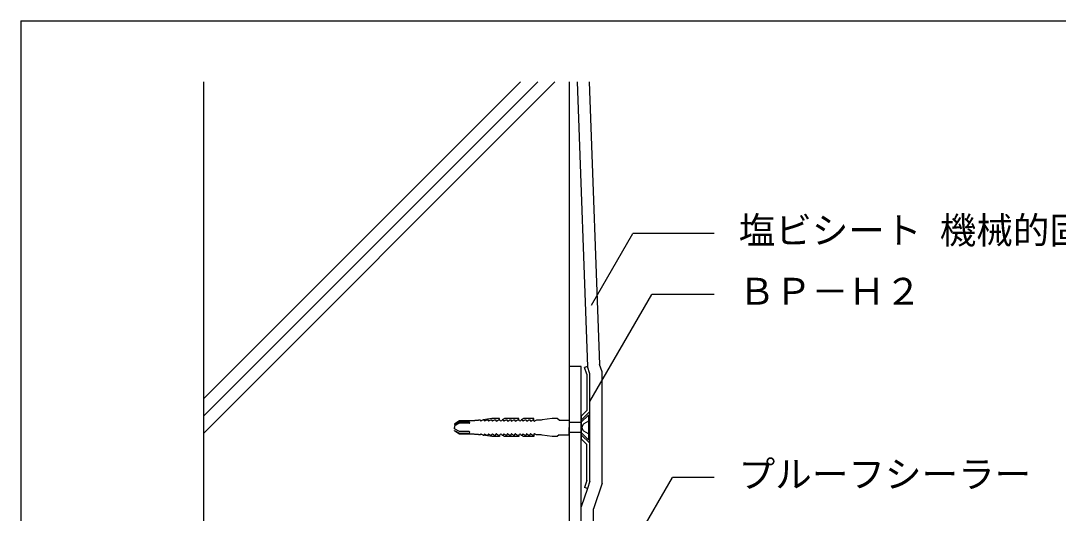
# Model space of a CAD drawing. Units: millimetres, scale not verified. Extents: x -325 to 475, y -613 to 617.
# Drawn here: x -325 to 100.6, y -225.4 to -23.5 of the extents above; entities that cross this region are included whole.
import ezdxf
from ezdxf.enums import TextEntityAlignment as Align

# ---------------------------------------------------------------- set-up
doc = ezdxf.new("R2010")
doc.units = ezdxf.units.MM
doc.header["$LTSCALE"] = 5
doc.linetypes.add('DASHED3', pattern=[4, 3, -1])
for name, color, linetype in [('2-2_in line', 7, 'Continuous'), ('2-3', 3, 'Continuous'), ('2-4_out line', 2, 'Continuous'), ('2-6_鋼板・アングル', 2, 'Continuous'), ('2-7_ビス', 7, 'Continuous'), ('2-A_moji', 7, 'Continuous'), ('2-E_con他', 4, 'Continuous'), ('F-7', 1, 'Continuous')]:
    doc.layers.add(name, color=color, linetype=linetype)
doc.styles.add('ＭＳ ゴシック', font='')
doc.styles.get('ＭＳ ゴシック').set_extended_font_data('MS Gothic')

msp = doc.modelspace()

# ---------------------------------------------------------------- linework, layer by layer
at = {"layer": '2-2_in line'}
for p, q in [((-96.759, -48.497), (-92.527, -165.261)), ((-95.027, -165.261), (-100.027, -165.261)), ((-95.027, -265.261), (-95.027, -165.261)), ((-92.527, -215.261), (-95.027, -222.761))]:
    msp.add_line(p, q, dxfattribs=at)
msp.add_lwpolyline([(-100.027, -48.497), (-100.027, -453.497), (-12.805, -453.497)], dxfattribs=at)
at = {"layer": '2-3'}
msp.add_line((-250.027, -48.497), (-250.027, -344.578), dxfattribs=at)
at = {"layer": '2-4_out line'}
for p, q in [((-91.755, -48.497), (-87.553, -164.372)), ((-86.527, -167.449), (-87.553, -164.372)), ((-86.527, -213.072), (-86.527, -167.449)), ((-86.527, -213.072), (-90.027, -223.572)), ((-90.027, -265.261), (-90.027, -223.572))]:
    msp.add_line(p, q, dxfattribs=at)
at = {"layer": '2-6_鋼板・アングル'}
for p, q in [((-92.527, -165.261), (-93.666, -165.64)), ((-92.727, -168.456), (-93.666, -165.64)), ((-92.727, -168.456), (-92.727, -183.264)), ((-92.727, -183.264), (-95.027, -185.564)), ((-91.527, -183.761), (-95.027, -187.261)), ((-95.027, -185.564), (-95.027, -194.958)), ((-91.527, -196.761), (-95.027, -193.261)), ((-92.727, -197.258), (-95.027, -194.958)), ((-92.727, -212.066), (-92.727, -197.258)), ((-92.727, -212.066), (-93.666, -214.881))]:
    msp.add_line(p, q, dxfattribs=at)
for points in [[(-91.527, -212.261), (-91.527, -168.261), (-92.527, -165.261)], [(-91.527, -212.261), (-92.527, -215.261), (-93.666, -214.881)]]:
    msp.add_lwpolyline(points, dxfattribs=at)
at = {"layer": '2-7_ビス'}
for p, q in [((-135.318, -187.092), (-136.143, -187.525)), ((-119.652, -187.092), (-119.652, -187.092)), ((-119.652, -187.092), (-119.652, -187.092)), ((-92.152, -185.261), (-95.027, -188.136)), ((-95.027, -186.723), (-95.027, -193.799)), ((-92.152, -185.261), (-92.152, -195.261)), ((-95.027, -188.261), (-100.027, -188.261)), ((-95.027, -188.136), (-95.027, -192.386)), ((-135.318, -193.43), (-136.143, -192.997)), ((-119.652, -193.43), (-119.652, -193.43)), ((-119.652, -193.43), (-119.652, -193.43)), ((-95.027, -192.261), (-100.027, -192.261)), ((-92.152, -195.261), (-95.027, -192.386)), ((-91.652, -195.261), (-92.152, -195.261))]:
    msp.add_line(p, q, dxfattribs=at)
at = {"layer": '2-7_ビス', "linetype": 'DASHED3'}
for p, q in [((-92.152, -187.711), (-94.027, -188.793)), ((-92.152, -187.711), (-91.652, -187.711)), ((-92.152, -192.811), (-94.027, -191.728)), ((-92.152, -192.811), (-91.652, -192.811))]:
    msp.add_line(p, q, dxfattribs=at)
at = {"layer": '2-7_ビス'}
for points in [[(-136.39, -187.395), (-136.39, -187.261), (-137.174, -187.261), (-137.174, -187.411), (-138.781, -187.411), (-138.781, -187.417)], [(-128.557, -187.125), (-128.557, -186.586), (-131.805, -186.586), (-135.318, -187.092), (-134.841, -187.092), (-134.824, -187.401)], [(-134.576, -187.546), (-133.752, -187.095), (-133.274, -187.097), (-133.257, -187.419)], [(-133.01, -187.568), (-132.185, -187.104), (-131.708, -187.108), (-131.69, -187.443)], [(-131.443, -187.6), (-130.618, -187.12), (-130.141, -187.125), (-130.124, -187.473)], [(-129.876, -187.632), (-129.052, -187.125), (-128.557, -187.125)], [(-120.724, -187.125), (-120.724, -186.586), (-126.521, -186.586), (-127.485, -187.092)], [(-127.485, -187.092), (-127.008, -187.096), (-126.99, -187.416)], [(-126.743, -187.575), (-125.918, -187.125), (-125.441, -187.125), (-125.424, -187.473)], [(-125.176, -187.632), (-124.352, -187.125), (-123.874, -187.125), (-123.857, -187.473)], [(-123.61, -187.632), (-122.785, -187.125), (-122.308, -187.125), (-122.29, -187.473)], [(-122.043, -187.632), (-121.218, -187.125), (-120.724, -187.125)], [(-114.457, -187.564), (-114.457, -186.586), (-118.69, -186.586), (-119.652, -187.087), (-119.652, -187.092)], [(-119.652, -187.092), (-119.174, -187.096), (-119.157, -187.413)], [(-118.91, -187.575), (-118.085, -187.125), (-117.608, -187.125), (-117.59, -187.473)], [(-117.343, -187.632), (-116.518, -187.125), (-116.041, -187.125), (-116.023, -187.474)], [(-115.776, -187.632), (-114.952, -187.125), (-114.457, -187.125)], [(-104.123, -187.261), (-104.947, -186.511), (-107.046, -186.511), (-111.163, -187.059), (-111.571, -187.301), (-111.571, -187.261), (-113.385, -187.261), (-114.21, -187.694)], [(-104.123, -187.261), (-100.027, -187.261), (-100.027, -190.261)], [(-92.152, -185.261), (-91.652, -185.261), (-91.652, -195.261)], [(-139.111, -187.468), (-145.062, -187.468), (-145.713, -187.908), (-147.027, -188.911), (-147.027, -189.06), (-145.062, -187.975), (-141.09, -187.975)], [(-141.09, -188.558), (-145.062, -188.558), (-147.027, -189.644), (-147.027, -190.261)], [(-141.09, -191.963), (-145.062, -191.963), (-147.027, -190.878), (-147.027, -190.261)], [(-139.111, -193.054), (-145.062, -193.054), (-145.713, -192.614), (-147.027, -191.611), (-147.027, -191.461), (-145.062, -192.547), (-141.09, -192.547)], [(-104.123, -193.261), (-100.027, -193.261), (-100.027, -190.261)], [(-136.39, -193.126), (-136.39, -193.261), (-137.174, -193.261), (-137.174, -193.111), (-138.781, -193.111), (-138.781, -193.104)], [(-128.557, -193.397), (-128.557, -193.936), (-131.805, -193.936), (-135.318, -193.43), (-134.841, -193.429), (-134.824, -193.121)], [(-134.576, -192.976), (-133.752, -193.427), (-133.274, -193.425), (-133.257, -193.102)], [(-133.01, -192.954), (-132.185, -193.418), (-131.708, -193.414), (-131.69, -193.079)], [(-131.443, -192.922), (-130.618, -193.402), (-130.141, -193.397), (-130.124, -193.049)], [(-129.876, -192.889), (-129.052, -193.397), (-128.557, -193.397)], [(-127.485, -193.43), (-127.008, -193.426), (-126.99, -193.105)], [(-120.724, -193.397), (-120.724, -193.936), (-126.521, -193.936), (-127.485, -193.43)], [(-126.743, -192.947), (-125.918, -193.397), (-125.441, -193.397), (-125.424, -193.049)], [(-125.176, -192.889), (-124.352, -193.397), (-123.874, -193.397), (-123.857, -193.049)], [(-123.61, -192.889), (-122.785, -193.397), (-122.308, -193.397), (-122.29, -193.049)], [(-122.043, -192.889), (-121.218, -193.397), (-120.724, -193.397)], [(-114.457, -192.958), (-114.457, -193.936), (-118.69, -193.936), (-119.652, -193.434), (-119.652, -193.43)], [(-119.652, -193.43), (-119.174, -193.426), (-119.157, -193.108)], [(-118.91, -192.946), (-118.085, -193.397), (-117.608, -193.397), (-117.59, -193.049)], [(-117.343, -192.889), (-116.518, -193.397), (-116.041, -193.397), (-116.023, -193.048)], [(-115.776, -192.889), (-114.952, -193.397), (-114.457, -193.397)], [(-104.123, -193.261), (-104.947, -194.011), (-107.046, -194.011), (-111.163, -193.463), (-111.571, -193.221), (-111.571, -193.261), (-113.385, -193.261), (-114.21, -192.828)]]:
    msp.add_lwpolyline(points, dxfattribs=at)
at = {"layer": '2-7_ビス', "linetype": 'DASHED3'}
msp.add_arc((-92.917, -190.261), 1.84, 127.11752, 232.88249, dxfattribs=at)
at = {"layer": '2-7_ビス'}
for centre, major_axis, start_param, end_param in [((-128.021, -187.07), (-0.536, 0), 0.0442118, 3.0973809), ((-120.188, -187.07), (-0.536, 0), 0.0442118, 3.0973809), ((-141.1, -188.267), (-0.321, 0), 1.5390306, 4.6806232), ((-139.076, -186.741), (-0.8, 0), 1.5261677, 1.947508), ((-136.217, -187.382), (-0.174, 0), 0.0818475, 2.1771705), ((-134.6, -187.338), (-0.229, 0), 0.2312026, 1.6765256), ((-133.034, -187.36), (-0.229, 0), 0.2312026, 1.6765256), ((-131.467, -187.393), (-0.229, 0), 0.2312026, 1.6765256), ((-129.9, -187.425), (-0.229, 0), 0.2312026, 1.6765256), ((-126.767, -187.368), (-0.229, 0), 0.2312026, 1.6765256), ((-125.2, -187.425), (-0.229, 0), 0.2312026, 1.6765256), ((-123.634, -187.425), (-0.229, 0), 0.2312026, 1.6765256), ((-122.067, -187.425), (-0.229, 0), 0.2312026, 1.6765256), ((-118.934, -187.368), (-0.229, 0), 0.2312026, 1.6765256), ((-117.367, -187.425), (-0.229, 0), 0.2312026, 1.6765256), ((-115.8, -187.425), (-0.229, 0), 0.2312026, 1.6765256), ((-114.285, -187.553), (-0.172, 0), 0.06848, 2.1628795), ((-141.1, -192.255), (-0.321, 0), 1.6025621, 4.7441547), ((-139.076, -193.781), (-0.8, 0), 4.3356773, 4.7570176), ((-136.217, -193.139), (-0.174, 0), 4.1060148, 6.2013378), ((-134.6, -193.183), (-0.229, 0), 4.6066597, 6.0519827), ((-133.034, -193.161), (-0.229, 0), 4.6066597, 6.0519827), ((-131.467, -193.129), (-0.229, 0), 4.6066597, 6.0519827), ((-129.9, -193.097), (-0.229, 0), 4.6066597, 6.0519827), ((-128.021, -193.451), (-0.536, 0), 3.1858044, 6.2389735), ((-126.767, -193.154), (-0.229, 0), 4.6066597, 6.0519827), ((-125.2, -193.097), (-0.229, 0), 4.6066597, 6.0519827), ((-123.634, -193.097), (-0.229, 0), 4.6066597, 6.0519827), ((-122.067, -193.097), (-0.229, 0), 4.6066597, 6.0519827), ((-120.188, -193.451), (-0.536, 0), 3.1858044, 6.2389735), ((-118.934, -193.154), (-0.229, 0), 4.6066597, 6.0519827), ((-117.367, -193.097), (-0.229, 0), 4.6066597, 6.0519827), ((-115.8, -193.097), (-0.229, 0), 4.6066597, 6.0519827), ((-114.285, -192.968), (-0.172, 0), 4.1203058, 6.2147054)]:
    msp.add_ellipse(centre, major_axis=major_axis, ratio=0.909574, start_param=start_param, end_param=end_param, dxfattribs=at)
at = {"layer": '2-A_moji'}
for p, q in [((-90.914, -140.074), (-73.96, -110.708)), ((-40.481, -110.708), (-73.96, -110.708)), ((-91.527, -179.647), (-66.159, -135.708)), ((-40.481, -135.708), (-66.159, -135.708)), ((-87.59, -262.515), (-57.679, -210.708)), ((-40.481, -210.708), (-57.679, -210.708))]:
    msp.add_line(p, q, dxfattribs=at)
at = {"layer": '2-E_con他'}
for p, q in [((-250.027, -192.689), (-105.835, -48.497)), ((-250.027, -185.618), (-112.906, -48.497)), ((-250.027, -178.547), (-119.977, -48.497))]:
    msp.add_line(p, q, dxfattribs=at)
at = {"layer": 'F-7'}
for q in [(474.973, -23.497), (-325.027, -613.497)]:
    msp.add_line((-325.027, -23.497), q, dxfattribs=at)

# ---------------------------------------------------------------- texts
at = {"layer": '2-A_moji', "style": 'ＭＳ ゴシック'}
for s, p in [('塩ビシート 機械的固定工法', (-30.481, -118.208)), ('ＢＰ－Ｈ２', (-30.481, -143.208)), ('プルーフシーラー', (-30.481, -218.208))]:
    msp.add_text(s, height=11, dxfattribs=at).set_placement(p, align=Align.BOTTOM_LEFT)

doc.saveas('drawing.dxf')
